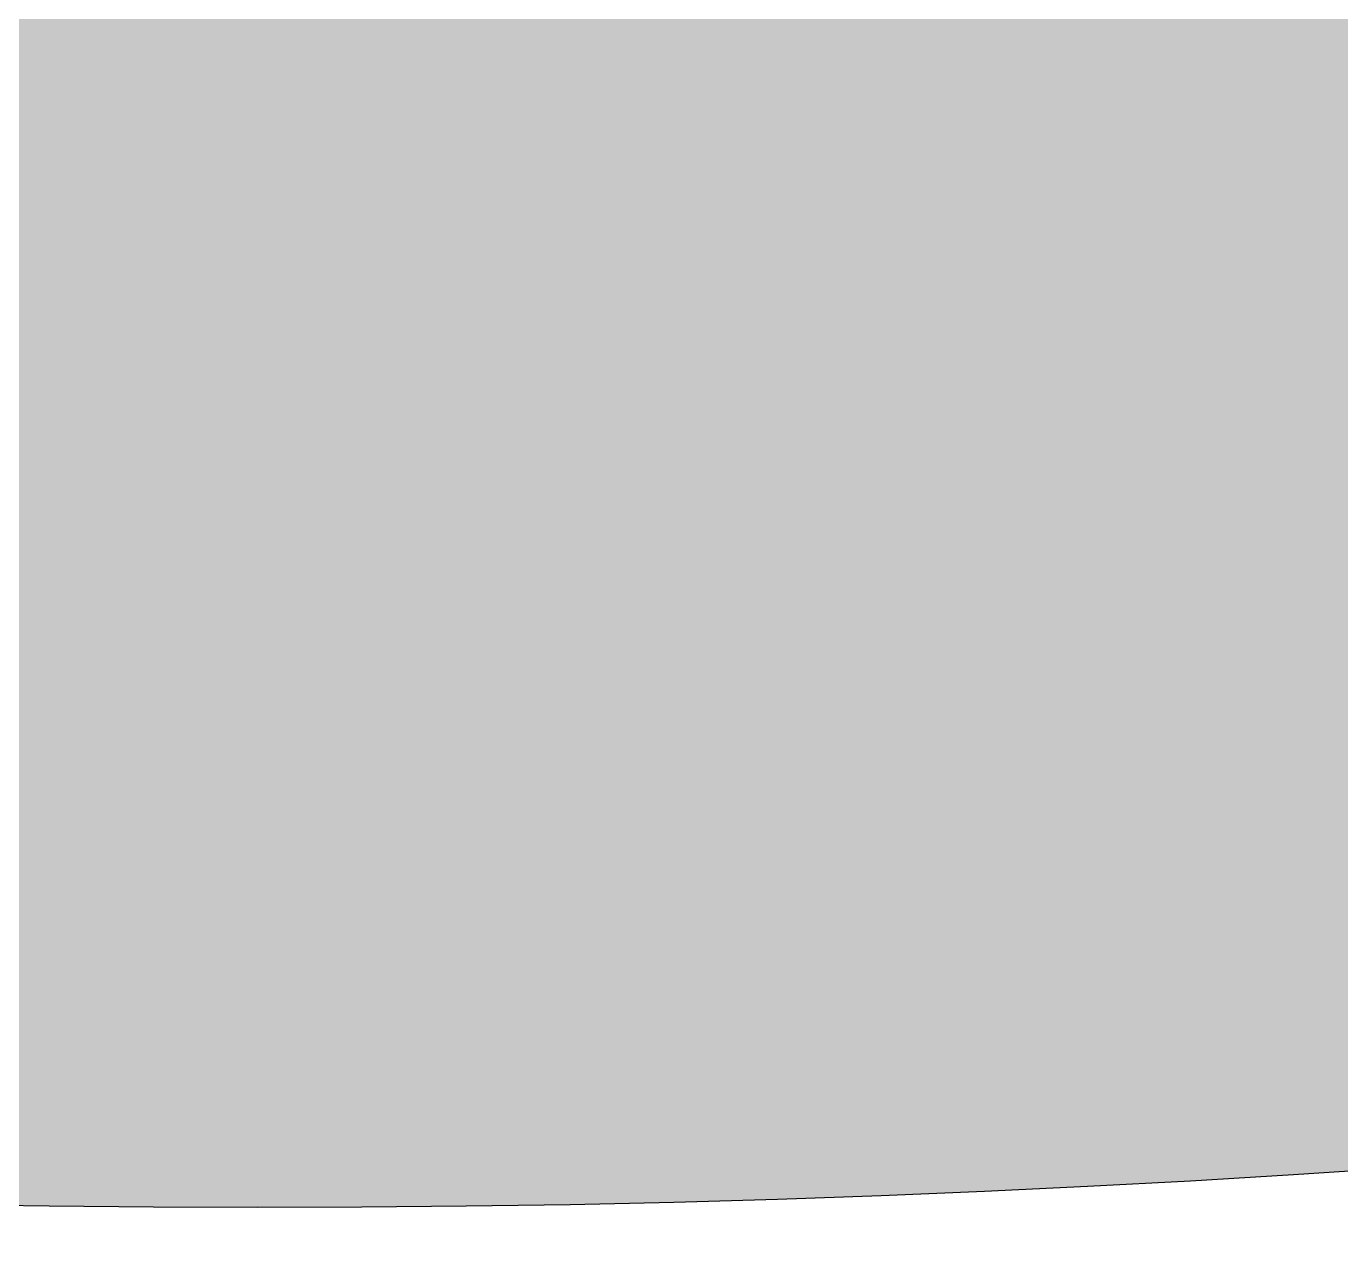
# Model space of a CAD drawing. Extents: x 383425 to 391668, y 6055101 to 6059545.
# Drawn here: x 388254.023 to 388254.92, y 6057709.828 to 6057710.666 of the extents above; entities that cross this region are included whole.
import ezdxf
from ezdxf.enums import TextEntityAlignment as Align

# ---------------------------------------------------------------- set-up
doc = ezdxf.new("R2010")
doc.units = 0
doc.header["$LTSCALE"] = 5
for name, color, linetype in [('AS-ROADS', 254, 'Continuous'), ('AS-UNDERLAY-H', 141, 'Continuous'), ('CG-NOTES', 7, 'Continuous')]:
    doc.layers.add(name, color=color, linetype=linetype)
doc.styles.add('80L', font='ARIALN.TTF', dxfattribs={"height": 10})

# ---------------------------------------------------------------- blocks, each defined once
blk = doc.blocks.new('*U113')
at = {"layer": 'AS-UNDERLAY-H'}
h = blk.add_hatch(color=256, dxfattribs=at)
h.dxf.hatch_style = 1
edge = h.paths.add_edge_path()
edge.add_arc((0, 0), 11, 0, 360)
at = {"layer": 'CG-NOTES', "color": 182}
blk.add_circle((0, 0), 11, dxfattribs=at)
at = {"color": 182, "style": '80L'}
blk.add_attdef('#', text='', height=10, dxfattribs=at).set_placement((0, 0), align=Align.MIDDLE_CENTER)

msp = doc.modelspace()

# ---------------------------------------------------------------- linework, layer by layer
at = {"layer": 'AS-ROADS', "const_width": 9.99619, "flags": 128}
msp.add_lwpolyline([(388132.923, 6057801.963), (388211.478, 6057737.191), (388304.103, 6057658.251), (388357.493, 6057611.115), (388398.186, 6057571.213), (388459.415, 6057509.006), (388496.737, 6057470.073), (388516.018, 6057451.669), (388528.06, 6057440.055), (388538.834, 6057429.891), (388554.36, 6057416.27), (388571.423, 6057401.581), (388591.12, 6057384.839), (388678.422, 6057311.988), (388806.446, 6057205.912), (388826.266, 6057189.543), (388841.111, 6057176.952), (389021.155, 6057027.063), (389180.848, 6056897.899), (389391.846, 6056726.814), (389573.223, 6056577.377), (389751.284, 6056430.45)], dxfattribs=at)

# ---------------------------------------------------------------- block references
at = {"layer": 'CG-NOTES'}
msp.add_blockref('*U113', (388254.18106, 6057720.86065), dxfattribs=at)

doc.saveas('drawing.dxf')
